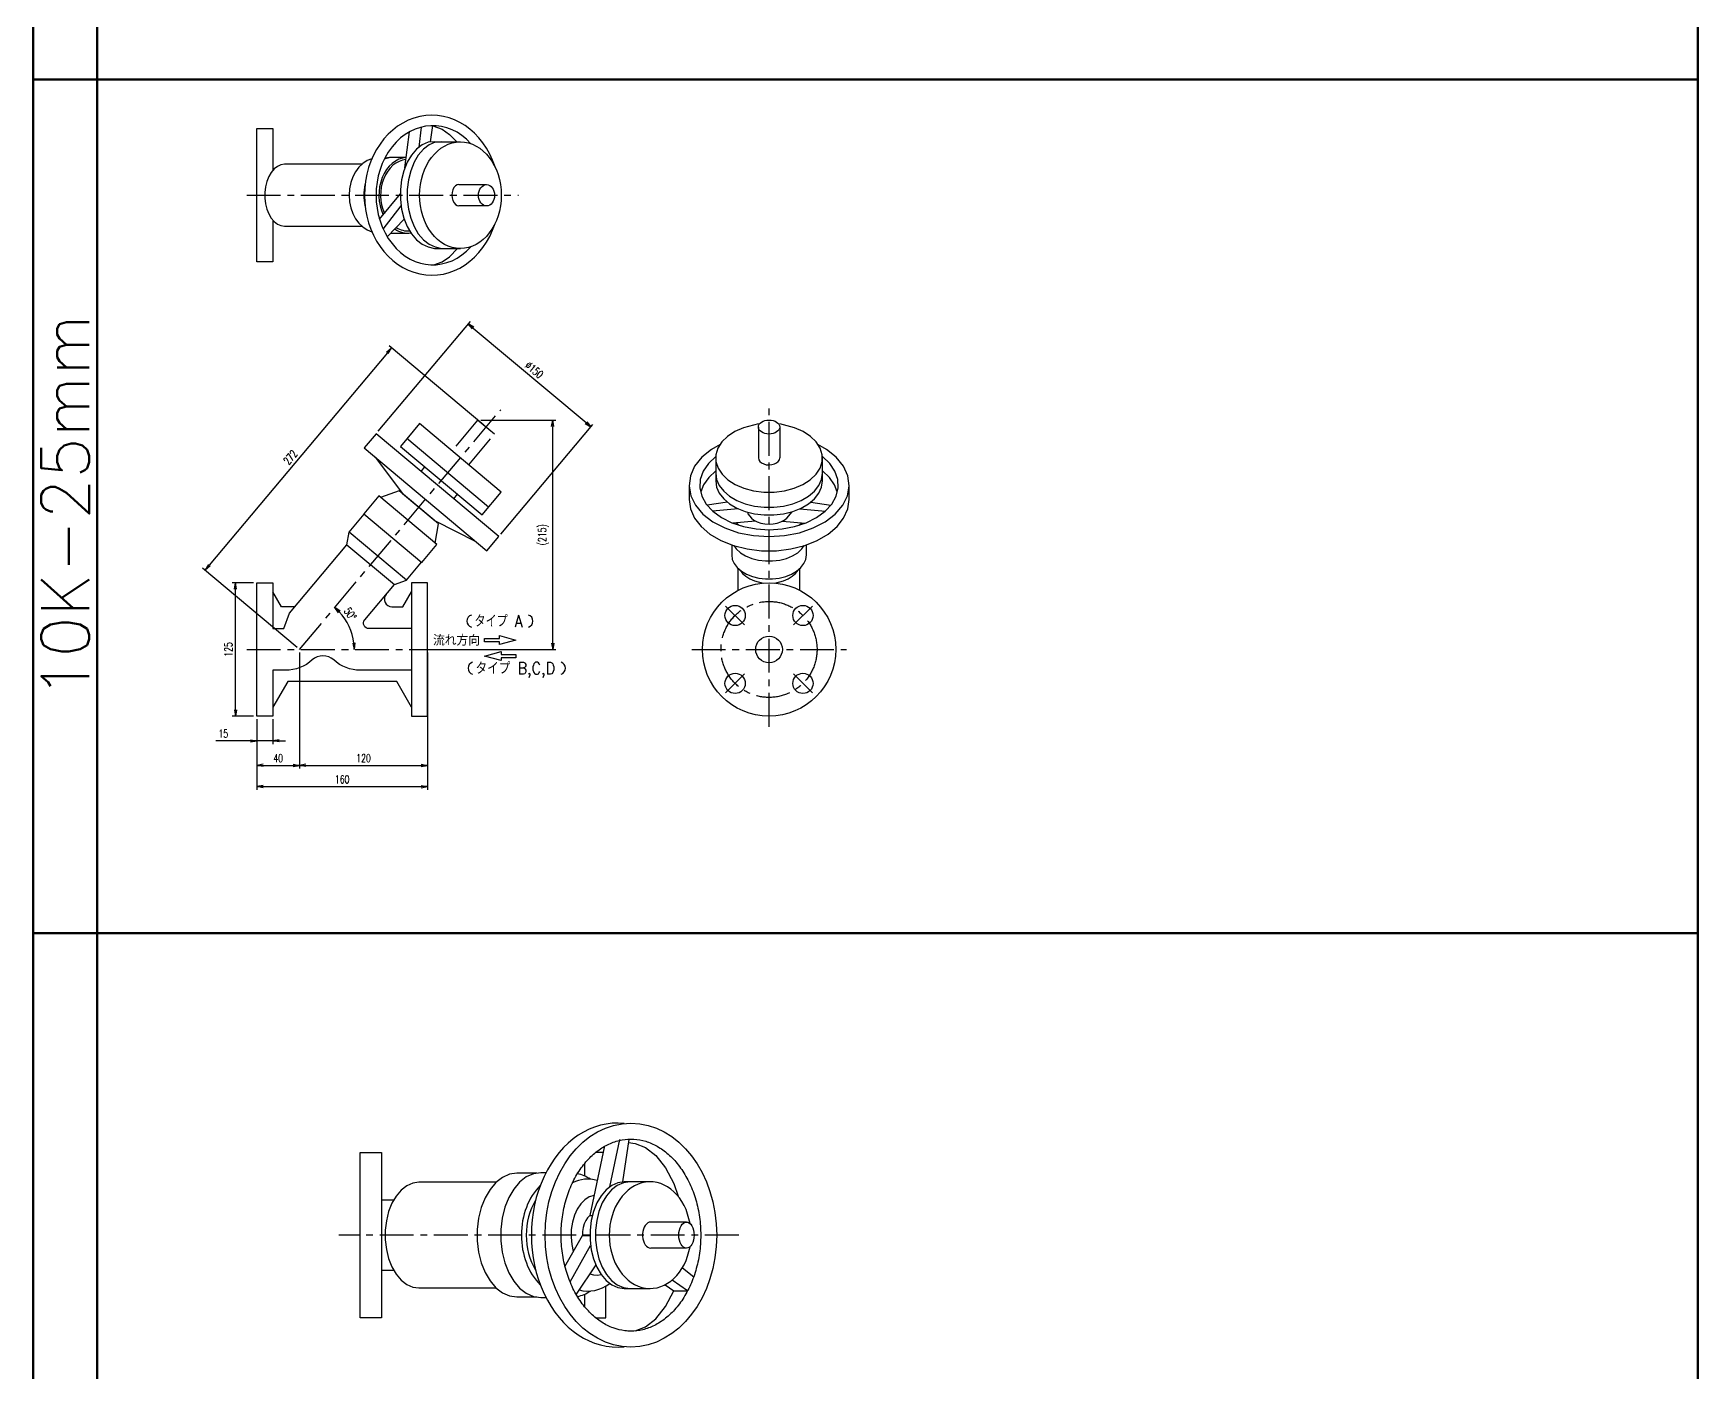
# Model space of a CAD drawing. Header units: millimetres. Extents: x 1711 to 90196, y -23291 to 8516.
# Drawn here: x 24802 to 26362, y -14106 to -12850 of the extents above; entities that cross this region are included whole.
import ezdxf
from ezdxf.enums import TextEntityAlignment as Align

# ---------------------------------------------------------------- set-up
doc = ezdxf.new("R2010")
doc.units = ezdxf.units.MM
doc.header["$PDMODE"] = 35
doc.linetypes.add('CENTER', pattern=[50.8, 31.75, -6.35, 6.35, -6.35])
for name, color, linetype in [('CEN', 2, 'CENTER'), ('寸法', 2, 'Continuous'), ('配管-CVP', 4, 'Continuous')]:
    doc.layers.add(name, color=color, linetype=linetype)
doc.layers.add('line', color=153, linetype='Continuous', lineweight=50)
doc.styles.add('4', font='simplex', dxfattribs={"height": 4, "bigfont": 'bigfont'})
doc.styles.add('kpk', font='romans.shx', dxfattribs={"width": 0.7, "bigfont": 'extfont2.shx'})
doc.styles.get("Standard").update_dxf_attribs({"font": 'romans.shx', "bigfont": 'extfont.shx'})
doc.dimstyles.new('KPK-3', dxfattribs={"dimscale": 3, "dimtxt": 2.5, "dimasz": 2, "dimexe": 1, "dimexo": 1, "dimgap": 1, "dimtad": 3, "dimdec": 1, "dimdsep": 46, "dimtxsty": 'kpk', "dimblk": 'OPEN', "dimcen": 2.5, "dimclrd": 2, "dimclre": 2, "dimclrt": 4, "dimadec": 1, "dimazin": 2, "dimtfac": 1, "dimtdec": 1, "dimtmove": 0, "dimatfit": 2, "dimldrblk": 'OPEN', "dimfxl": 0, "dimlwd": -1, "dimlwe": -1, "dimarcsym": 0})

# ---------------------------------------------------------------- blocks, each defined once
blk = doc.blocks.new('_Open')
at = {"color": 0, "linetype": 'ByBlock', "lineweight": -2}
for p, q in [((-1, 0.17), (0, 0)), ((-1, -0.17), (0, 0)), ((0, 0), (-1, 0))]:
    blk.add_line(p, q, dxfattribs=at)
blk = doc.blocks.new('*D1769')
at = {"layer": 'Defpoints', "color": 0, "transparency": 16777216}
for p in [(25011.8, -13490.3), (25171.8, -13490.3), (25171.8, -13556.4)]:
    blk.add_point(p, dxfattribs=at)
at = {"layer": '寸法', "color": 2, "transparency": 16777216}
for p, q in [((25011.8, -13493.3), (25011.8, -13559.4)), ((25171.8, -13493.3), (25171.8, -13559.4)), ((25017.8, -13556.4), (25165.8, -13556.4))]:
    blk.add_line(p, q, dxfattribs=at)
at = {"layer": '寸法', "color": 2, "transparency": 16777216, "xscale": 6, "yscale": 6, "zscale": 6, "rotation": 180}
blk.add_blockref('_Open', (25011.8, -13556.4), dxfattribs=at)
at = {"layer": '寸法', "color": 2, "transparency": 16777216, "xscale": 6, "yscale": 6, "zscale": 6}
blk.add_blockref('_Open', (25171.8, -13556.4), dxfattribs=at)
at = {"layer": '寸法', "color": 4, "transparency": 16777216, "insert": (25091.8, -13549.6), "char_height": 7.5, "attachment_point": 5, "style": 'kpk', "bg_fill": 3, "box_fill_scale": 1.1, "bg_fill_color": 256, "bg_fill_true_color": 13158600, "bg_fill_transparency": 0}
blk.add_mtext('160', dxfattribs=at)
blk = doc.blocks.new('*D1770')
at = {"layer": 'Defpoints', "color": 0, "transparency": 16777216}
for p in [(24991.8, -13365.3), (25011.8, -13365.3), (25011.8, -13490.3)]:
    blk.add_point(p, dxfattribs=at)
at = {"layer": '寸法', "color": 2, "transparency": 16777216}
for p, q in [((25008.8, -13365.3), (24988.8, -13365.3)), ((24991.8, -13484.3), (24991.8, -13371.3)), ((25008.8, -13490.3), (24988.8, -13490.3))]:
    blk.add_line(p, q, dxfattribs=at)
at = {"layer": '寸法', "color": 2, "transparency": 16777216, "xscale": 6, "yscale": 6, "zscale": 6}
for p, rotation in [((24991.8, -13365.3), 90), ((24991.8, -13490.3), 270)]:
    blk.add_blockref('_Open', p, dxfattribs=dict(at, rotation=rotation))
at = {"layer": '寸法', "color": 4, "transparency": 16777216, "insert": (24985.1, -13427.8), "char_height": 7.5, "attachment_point": 5, "rotation": 90, "style": 'kpk', "bg_fill": 3, "box_fill_scale": 1.1, "bg_fill_color": 256, "bg_fill_true_color": 13158600, "bg_fill_transparency": 0}
blk.add_mtext('125', dxfattribs=at)
blk = doc.blocks.new('*D1771')
at = {"layer": 'Defpoints', "color": 0, "transparency": 16777216}
for p in [(25051.8, -13427.8), (25011.8, -13490.3), (25051.8, -13536.5)]:
    blk.add_point(p, dxfattribs=at)
at = {"layer": '寸法', "color": 2, "transparency": 16777216}
for p, q in [((25051.8, -13430.8), (25051.8, -13539.5)), ((25011.8, -13493.3), (25011.8, -13539.5)), ((25017.8, -13536.5), (25045.8, -13536.5))]:
    blk.add_line(p, q, dxfattribs=at)
at = {"layer": '寸法', "color": 2, "transparency": 16777216, "xscale": 6, "yscale": 6, "zscale": 6, "rotation": 180}
blk.add_blockref('_Open', (25011.8, -13536.5), dxfattribs=at)
at = {"layer": '寸法', "color": 2, "transparency": 16777216, "xscale": 6, "yscale": 6, "zscale": 6}
blk.add_blockref('_Open', (25051.8, -13536.5), dxfattribs=at)
at = {"layer": '寸法', "color": 4, "transparency": 16777216, "insert": (25031.8, -13529.7), "char_height": 7.5, "attachment_point": 5, "style": 'kpk', "bg_fill": 3, "box_fill_scale": 1.1, "bg_fill_color": 256, "bg_fill_true_color": 13158600, "bg_fill_transparency": 0}
blk.add_mtext('40', dxfattribs=at)
blk = doc.blocks.new('*D1784')
at = {"layer": 'Defpoints', "color": 0, "transparency": 16777216}
for p in [(25218.8, -13212.8), (25289.1, -13212.8), (25171.8, -13427.8)]:
    blk.add_point(p, dxfattribs=at)
at = {"layer": '寸法', "color": 2, "transparency": 16777216}
for p, q in [((25221.8, -13212.8), (25292.1, -13212.8)), ((25289.1, -13421.8), (25289.1, -13218.8)), ((25174.8, -13427.8), (25292.1, -13427.8))]:
    blk.add_line(p, q, dxfattribs=at)
at = {"layer": '寸法', "color": 2, "transparency": 16777216, "xscale": 6, "yscale": 6, "zscale": 6}
for p, rotation in [((25289.1, -13212.8), 90), ((25289.1, -13427.8), 270)]:
    blk.add_blockref('_Open', p, dxfattribs=dict(at, rotation=rotation))
at = {"layer": '寸法', "color": 4, "transparency": 16777216, "insert": (25280.4, -13320.3), "char_height": 7.5, "attachment_point": 5, "rotation": 90, "style": 'kpk', "bg_fill": 3, "box_fill_scale": 1.1, "bg_fill_color": 256, "bg_fill_true_color": 13158600, "bg_fill_transparency": 0}
blk.add_mtext('(215)', dxfattribs=at)
blk = doc.blocks.new('*D1785')
at = {"layer": 'Defpoints', "color": 0, "transparency": 16777216}
for p in [(25240.4, -13203.1), (25100.9, -13413.1), (25002.3, -13427.8), (25051.8, -13427.8), (25181.4, -13427.8)]:
    blk.add_point(p, dxfattribs=at)
at = {"layer": '寸法', "color": 2, "transparency": 16777216}
blk.add_arc((25051.8, -13427.8), 51.2, 6.7134, 43.2866, dxfattribs=at)
at = {"layer": '寸法', "color": 2, "transparency": 16777216, "xscale": 6, "yscale": 6, "zscale": 6}
for p, rotation in [((25084.8, -13388.5), 136.6432856352108), ((25103.1, -13427.8), 273.356714364788)]:
    blk.add_blockref('_Open', p, dxfattribs=dict(at, rotation=rotation))
at = {"layer": '寸法', "color": 4, "transparency": 16777216, "insert": (25099.3, -13394.5), "char_height": 7.5, "attachment_point": 5, "rotation": 305.051, "style": 'kpk', "bg_fill": 3, "box_fill_scale": 1.1, "bg_fill_color": 256, "bg_fill_true_color": 13158600, "bg_fill_transparency": 0}
blk.add_mtext('50%%D', dxfattribs=at)
blk = doc.blocks.new('*D1786')
at = {"layer": 'Defpoints', "color": 0, "transparency": 16777216}
for p in [(25051.8, -13427.8), (25171.8, -13427.8), (25171.8, -13536.5)]:
    blk.add_point(p, dxfattribs=at)
at = {"layer": '寸法', "color": 2, "transparency": 16777216}
for p, q in [((25051.8, -13430.8), (25051.8, -13539.5)), ((25171.8, -13430.8), (25171.8, -13539.5)), ((25057.8, -13536.5), (25165.8, -13536.5))]:
    blk.add_line(p, q, dxfattribs=at)
at = {"layer": '寸法', "color": 2, "transparency": 16777216, "xscale": 6, "yscale": 6, "zscale": 6, "rotation": 180}
blk.add_blockref('_Open', (25051.8, -13536.5), dxfattribs=at)
at = {"layer": '寸法', "color": 2, "transparency": 16777216, "xscale": 6, "yscale": 6, "zscale": 6}
blk.add_blockref('_Open', (25171.8, -13536.5), dxfattribs=at)
at = {"layer": '寸法', "color": 4, "transparency": 16777216, "insert": (25111.8, -13529.7), "char_height": 7.5, "attachment_point": 5, "style": 'kpk', "bg_fill": 3, "box_fill_scale": 1.1, "bg_fill_color": 256, "bg_fill_true_color": 13158600, "bg_fill_transparency": 0}
blk.add_mtext('120', dxfattribs=at)
blk = doc.blocks.new('*D1787')
at = {"layer": 'Defpoints', "color": 0, "transparency": 16777216}
for p in [(25011.8, -13490.3), (25026.8, -13490.3), (25026.8, -13513.5)]:
    blk.add_point(p, dxfattribs=at)
at = {"layer": '寸法', "color": 2, "transparency": 16777216}
for p, q in [((25011.8, -13493.3), (25011.8, -13516.5)), ((25026.8, -13493.3), (25026.8, -13516.5)), ((25005.8, -13513.5), (24973.5, -13513.5)), ((25026.8, -13513.5), (25011.8, -13513.5)), ((25032.8, -13513.5), (25038.8, -13513.5))]:
    blk.add_line(p, q, dxfattribs=at)
at = {"layer": '寸法', "color": 2, "transparency": 16777216, "xscale": 6, "yscale": 6, "zscale": 6}
blk.add_blockref('_Open', (25011.8, -13513.5), dxfattribs=at)
at = {"layer": '寸法', "color": 2, "transparency": 16777216, "xscale": 6, "yscale": 6, "zscale": 6, "rotation": 180}
blk.add_blockref('_Open', (25026.8, -13513.5), dxfattribs=at)
at = {"layer": '寸法', "color": 4, "transparency": 16777216, "insert": (24980.4, -13506.7), "char_height": 7.5, "attachment_point": 5, "style": 'kpk', "bg_fill": 3, "box_fill_scale": 1.1, "bg_fill_color": 256, "bg_fill_true_color": 13158600, "bg_fill_transparency": 0}
blk.add_mtext('15', dxfattribs=at)
blk = doc.blocks.new('*D1788')
at = {"layer": 'Defpoints', "color": 0, "transparency": 16777216}
for p in [(25226.7, -13219.4), (24963.3, -13353.5), (25051.8, -13427.8)]:
    blk.add_point(p, dxfattribs=at)
at = {"layer": '寸法', "color": 2, "transparency": 16777216}
for p, q in [((25134.3, -13149.7), (24967.1, -13348.9)), ((25224.4, -13217.5), (25135.8, -13143.2)), ((25049.5, -13425.9), (24961, -13351.5))]:
    blk.add_line(p, q, dxfattribs=at)
at = {"layer": '寸法', "color": 2, "transparency": 16777216, "xscale": 6, "yscale": 6, "zscale": 6}
for p, rotation in [((25138.1, -13145.1), 49.99997088551883), ((24963.3, -13353.5), 229.9999708855188)]:
    blk.add_blockref('_Open', p, dxfattribs=dict(at, rotation=rotation))
at = {"layer": '寸法', "color": 4, "transparency": 16777216, "insert": (25043.2, -13247.7), "char_height": 7.5, "attachment_point": 5, "rotation": 50, "style": 'kpk', "bg_fill": 3, "box_fill_scale": 1.1, "bg_fill_color": 256, "bg_fill_true_color": 13158600, "bg_fill_transparency": 0}
blk.add_mtext('272', dxfattribs=at)
blk = doc.blocks.new('*D1789')
at = {"layer": 'Defpoints', "color": 0, "transparency": 16777216}
for p in [(25123.6, -13225.6), (25324.9, -13219.1), (25238.5, -13322)]:
    blk.add_point(p, dxfattribs=at)
at = {"layer": '寸法', "color": 2, "transparency": 16777216}
for p, q in [((25125.5, -13223.3), (25211.9, -13120.4)), ((25214.6, -13126.5), (25320.3, -13215.2)), ((25240.4, -13319.7), (25326.8, -13216.8))]:
    blk.add_line(p, q, dxfattribs=at)
at = {"layer": '寸法', "color": 2, "transparency": 16777216, "xscale": 6, "yscale": 6, "zscale": 6}
for p, rotation in [((25210, -13122.7), 139.9999999999985), ((25324.9, -13219.1), 319.9999999999985)]:
    blk.add_blockref('_Open', p, dxfattribs=dict(at, rotation=rotation))
at = {"layer": '寸法', "color": 4, "transparency": 16777216, "insert": (25271.8, -13165.7), "char_height": 7.5, "attachment_point": 5, "rotation": 320, "style": 'kpk', "bg_fill": 3, "box_fill_scale": 1.1, "bg_fill_color": 256, "bg_fill_true_color": 13158600, "bg_fill_transparency": 0}
blk.add_mtext('%%C150', dxfattribs=at)
blk = doc.blocks.new('A$C64145449')
at = {"layer": 'line'}
for p, q in [((60, 0), (60, -5930.5)), ((0, -1260), (1560, -1260)), ((0, -2060), (1560, -2060))]:
    blk.add_line(p, q, dxfattribs=at)
blk.add_lwpolyline([(60, -160), (0, 0), (0, -5930.5), (1560, -5930.5), (1560, 0), (0, 0)], dxfattribs=at)
at = {"layer": 'line', "insert": (30, -1660), "char_height": 45, "attachment_point": 5, "rotation": 90}
blk.add_mtext('10K-25mm', dxfattribs=at)

msp = doc.modelspace()

# ---------------------------------------------------------------- linework, layer by layer
at = {"layer": 'CEN'}
for p, q in [((25002.2971, -13002.02), (25256.8955, -13002.02)), ((25491.8459, -13500.2922), (25491.8459, -13197.4071)), ((25051.8459, -13427.7922), (25240.4054, -13203.0758)), ((25451.1873, -13387.1336), (25468.8649, -13404.8113)), ((25532.5045, -13387.1336), (25514.8269, -13404.8113)), ((25002.2971, -13427.7922), (25181.3947, -13427.7922)), ((25419.3459, -13427.7922), (25564.3459, -13427.7922)), ((25451.1873, -13468.4509), (25468.8649, -13450.7732)), ((25532.5045, -13468.4509), (25514.8269, -13450.7732)), ((25463.5229, -13976.8226), (25088.7614, -13976.8226))]:
    msp.add_line(p, q, dxfattribs=at)
msp.add_circle((25491.8459, -13427.7922), 45, dxfattribs=at)
at = {"layer": '寸法'}
for centre, start, end in [((25214.5658, -13401.1453), 106.2602047, 253.7397953), ((25264.7221, -13401.1453), 286.2602047, 73.7397953), ((25215.5955, -13445.4284), 106.2602047, 253.7397953), ((25295.283, -13445.4284), 286.2602047, 73.7397953)]:
    msp.add_arc(centre, 5.8594, start, end, dxfattribs=at)
at = {"layer": '配管-CVP', "color": 0, "linetype": 'ByBlock'}
for p, q in [((25150.6287, -12976.2158), (25154.7311, -12942.6422)), ((25163.9271, -12956.812), (25166.2145, -12938.0918)), ((25174.3996, -12952.1126), (25176.6845, -12936.8065)), ((25178.2816, -12952.02), (25202.5796, -12952.02)), ((25131.846, -12967.02), (25134.7169, -12967.02)), ((25201.1905, -12992.0054), (25227.0749, -12992.0054)), ((25126.7849, -13024.4595), (25146.2794, -13000.8269)), ((25130.2826, -13033.8061), (25147.0001, -13011.9213)), ((25134.0715, -13040.9797), (25149.849, -13024.4441)), ((25227.0749, -13012.0053), (25201.2198, -13012.0053)), ((25178.2816, -13052.02), (25202.5796, -13052.02)), ((25481.846, -13219.2857), (25481.846, -13248.3304)), ((25501.8459, -13219.3149), (25501.8459, -13248.3012)), ((25228.9903, -13294.466), (25152.3858, -13230.1872)), ((25165.649, -13260.8975), (25169.1844, -13256.6843)), ((25196.2907, -13286.609), (25199.8261, -13282.3957)), ((25452.7795, -13289.5922), (25433.9386, -13292.5205)), ((25530.9123, -13289.5922), (25549.7532, -13292.5205)), ((25462.9778, -13295.8918), (25438.9982, -13298.0351)), ((25511.8459, -13300.646), (25511.8459, -13299.0806)), ((25520.714, -13295.8918), (25544.6936, -13298.0351)), ((25096.2284, -13329.7833), (25098.3121, -13317.9656)), ((25479.1681, -13307.4675), (25458.0236, -13309.3574)), ((25461.2261, -13309.0711), (25463.5066, -13311.1556)), ((25504.5237, -13307.4675), (25525.6683, -13309.3574)), ((25520.1852, -13311.1556), (25522.4657, -13309.0711)), ((25526.8459, -13339.2551), (25526.8459, -13329.7653)), ((25462.8459, -13372.4275), (25462.8459, -13351.8512)), ((25520.8459, -13372.4275), (25520.8459, -13351.8512)), ((25336.197, -13899.3226), (25329.3368, -13899.3226)), ((25351.5813, -13887.1798), (25342.3238, -13931.6361)), ((25360.5861, -13887.1798), (25354.5189, -13926.8818)), ((25318.7614, -13909.9885), (25318.7614, -13921.35)), ((25128.7614, -13943.8226), (25140.0456, -13943.8226)), ((25414.4485, -13964.5726), (25381.0876, -13964.5726)), ((25305.3188, -14020.6143), (25324.5512, -13986.5004)), ((25414.4485, -13989.0726), (25381.0876, -13989.0726)), ((25395.2114, -13989.0726), (25395.2114, -13989.0719)), ((25329.4504, -14004.8107), (25310.9919, -14032.2636)), ((25410.6719, -14007.4234), (25421.2523, -14015.8788)), ((25128.7614, -14009.8226), (25140.0456, -14009.8226)), ((25318.7614, -14032.2952), (25318.7614, -14043.6568))]:
    msp.add_line(p, q, dxfattribs=at)
for points in [[(25026.8459, -13025.282), (25026.8459, -13064.52), (25011.8459, -13064.52), (25011.8459, -12939.52), (25026.8459, -12939.52), (25026.8459, -12978.7581)], [(25337.5143, -13892.9966), (25323.8954, -13958.397), (25326.2053, -13958.397)], [(25300.5831, -14006.2112), (25316.8764, -13977.3105), (25323.9449, -13977.3105)], [(25394.4799, -14023.3119), (25402.6833, -14029.0382), (25415.539, -14029.0382), (25401.0456, -14018.9212)], [(25329.3369, -14054.3226), (25338.7614, -14054.3226), (25338.7614, -14024.6441)]]:
    msp.add_lwpolyline(points, dxfattribs=at)
at = {"layer": '配管-CVP', "color": 0, "linetype": 'ByBlock', "flags": 128}
for points in [[(25176.6497, -12937.0396), (25185.3527, -12940.1358), (25192.514, -12945.0066), (25199.1108, -12952.02)], [(25178.2816, -12952.02), (25172.376, -12952.1609), (25166.6716, -12954.6859), (25161.3624, -12958.7987), (25156.6295, -12964.3591), (25152.6339, -12971.1778), (25149.5116, -12979.0226), (25147.3692, -12987.6264), (25146.2794, -12996.6961), (25146.2794, -13005.923), (25147.3692, -13014.9927), (25149.5116, -13023.5965), (25152.6339, -13031.4413), (25156.6295, -13038.26), (25161.3624, -13043.8204), (25166.6716, -13047.9331), (25172.376, -13050.4582), (25178.2816, -13052.02)], [(25184.789, -12952.02), (25178.8834, -12952.1609), (25173.1789, -12954.6859), (25167.8698, -12958.7987), (25163.1369, -12964.3591), (25159.1412, -12971.1778), (25156.019, -12979.0226), (25153.8765, -12987.6264), (25152.7867, -12996.6961), (25152.7867, -13005.923), (25153.8765, -13014.9927), (25156.019, -13023.5965), (25159.1412, -13031.4413), (25163.1369, -13038.26), (25167.8698, -13043.8204), (25173.1789, -13047.9331), (25178.8834, -13050.4582), (25184.789, -13052.02)], [(25110.1124, -12973.02), (25037.8459, -12973.02), (25034.4207, -12973.5138), (25031.1121, -12974.9783), (25028.0328, -12977.3637), (25025.2876, -12980.5888), (25022.9702, -12984.5436), (25021.1593, -12989.0936), (25019.9167, -12994.0838), (25019.2846, -12999.3443), (25019.2846, -13004.6958), (25019.9167, -13009.9563), (25021.1593, -13014.9464), (25022.9702, -13019.4964), (25025.2876, -13023.4513), (25028.0328, -13026.6763), (25031.1121, -13029.0617), (25034.4207, -13030.5263), (25037.8459, -13031.02), (25110.1124, -13031.02)], [(25177.6782, -13067.2231), (25185.3527, -13064.4928), (25192.514, -13059.622), (25199.7892, -13051.8873)], [(25481.846, -13216.2811), (25467.9567, -13220.0582), (25459.8673, -13223.5854), (25453, -13228.0568), (25447.6175, -13233.3017), (25443.9254, -13239.1195), (25442.0648, -13245.2878), (25442.1068, -13251.571), (25444.0499, -13257.7288), (25447.8197, -13263.526), (25453.2722, -13268.7409), (25460.199, -13273.1743), (25468.3353, -13276.6566), (25477.3702, -13279.0549), (25486.9584, -13280.2773), (25496.7334, -13280.2773), (25506.3215, -13279.0549), (25515.3564, -13276.6566), (25523.4928, -13273.1743), (25530.4196, -13268.7409), (25535.8721, -13263.526), (25539.6419, -13257.7289), (25541.585, -13251.571), (25541.627, -13245.2879), (25539.7664, -13239.1195), (25536.0743, -13233.3017), (25530.6918, -13228.0569), (25523.8246, -13223.5854), (25515.7352, -13220.0582), (25501.8459, -13216.2812)], [(25446.0245, -13235.8119), (25437.8503, -13240.2944), (25428.7948, -13247.6466), (25422.1249, -13255.9865), (25418.0929, -13264.9986), (25416.8515, -13274.342), (25418.4476, -13283.6631), (25422.8207, -13292.6092), (25429.8056, -13300.8419), (25439.1377, -13308.0497), (25450.4642, -13313.9598), (25463.3563, -13318.3487), (25477.3264, -13321.0503), (25491.8459, -13321.9623), (25506.3654, -13321.0503), (25520.3355, -13318.3487), (25533.2276, -13313.9598), (25544.5541, -13308.0497), (25553.8863, -13300.8419), (25560.8711, -13292.6092), (25565.2442, -13283.6631), (25566.8403, -13274.342), (25565.5989, -13264.9986), (25561.5669, -13255.9865), (25554.897, -13247.6466), (25545.8415, -13240.2944), (25537.6673, -13235.8119)], [(25441.8729, -13247.0354), (25434.9624, -13253.5358), (25430.0719, -13260.7541), (25427.3748, -13268.434), (25426.967, -13276.3028), (25428.863, -13284.081), (25432.9954, -13291.4925), (25439.2175, -13298.2741), (25447.3084, -13304.185), (25456.9807, -13309.0153), (25467.891, -13312.5936), (25479.652, -13314.7926), (25491.8459, -13315.5344), (25504.0398, -13314.7926), (25515.8008, -13312.5936), (25526.7111, -13309.0153), (25536.3834, -13304.185), (25544.4743, -13298.2741), (25550.6964, -13291.4925), (25554.8288, -13284.081), (25556.7248, -13276.3028), (25556.317, -13268.434), (25553.6199, -13260.7541), (25548.7294, -13253.5358), (25541.8189, -13247.0354)], [(25441.8459, -13248.2919), (25441.8459, -13269.7411), (25442.6972, -13275.6467), (25445.2223, -13281.3512), (25449.335, -13286.6603), (25454.8955, -13291.3933), (25461.7142, -13295.3889), (25469.559, -13298.5111), (25478.1628, -13300.6536), (25487.2325, -13301.7434), (25496.4593, -13301.7434), (25505.5291, -13300.6536), (25514.1328, -13298.5111), (25521.9776, -13295.3889), (25528.7963, -13291.3933), (25534.3568, -13286.6603), (25538.4695, -13281.3512), (25540.9946, -13275.6467), (25541.8459, -13269.7411), (25541.8459, -13248.2919)], [(25416.8459, -13274.2123), (25416.8459, -13287.2351), (25418.1229, -13296.0935), (25421.9105, -13304.6502), (25428.0796, -13312.6139), (25436.4202, -13319.7133), (25446.6483, -13325.7067), (25458.4155, -13330.3901), (25471.3212, -13333.6038), (25484.9258, -13335.2385), (25498.766, -13335.2385), (25512.3706, -13333.6038), (25525.2763, -13330.3901), (25537.0435, -13325.7067), (25547.2716, -13319.7133), (25555.6122, -13312.6139), (25561.7813, -13304.6502), (25565.5689, -13296.0935), (25566.8459, -13287.2351), (25566.8459, -13274.2123)], [(25441.8729, -13260.5172), (25435.2673, -13266.6673), (25430.4719, -13273.4754), (25427.8892, -13280.086)], [(25441.8459, -13262.4637), (25442.6972, -13268.3693), (25445.2223, -13274.0738), (25449.335, -13279.3829), (25454.8955, -13284.1159), (25461.7142, -13288.1115), (25469.559, -13291.2337), (25478.1628, -13293.3762), (25487.2325, -13294.466), (25496.4593, -13294.466), (25505.5291, -13293.3762), (25514.1328, -13291.2337), (25521.9776, -13288.1115), (25528.7963, -13284.1159), (25534.3568, -13279.3829), (25538.4695, -13274.0738), (25540.9946, -13268.3693), (25541.8459, -13262.4637)], [(25555.8026, -13280.086), (25553.2199, -13273.4754), (25548.4245, -13266.6673), (25541.8189, -13260.5172)], [(25471.8459, -13299.0806), (25471.8459, -13300.646), (25475.2616, -13304.71), (25477.7496, -13306.6443), (25480.7749, -13308.231), (25484.2222, -13309.4097), (25487.96, -13310.1353), (25491.8459, -13310.3803), (25495.7318, -13310.1353), (25499.4696, -13309.4097), (25502.9169, -13308.231), (25505.9422, -13306.6443), (25508.4302, -13304.71), (25513.5099, -13298.6662)], [(25456.8459, -13329.7653), (25456.8459, -13339.2551), (25457.4418, -13343.3891), (25459.2094, -13347.3822), (25462.0883, -13351.0986), (25465.9806, -13354.4117), (25470.7537, -13357.2086), (25476.2451, -13359.3941), (25482.2677, -13360.8939), (25488.6165, -13361.6567), (25495.0753, -13361.6567), (25501.4241, -13360.8939), (25507.4467, -13359.3941), (25512.9381, -13357.2086), (25517.7112, -13354.4117), (25521.6035, -13351.0986), (25524.4824, -13347.3822), (25526.25, -13343.3891), (25526.8459, -13339.2551)], [(25458.827, -13330.4925), (25461.0954, -13333.6437), (25465.0098, -13337.1298), (25469.8947, -13340.0832), (25475.5736, -13342.3971), (25481.841, -13343.9878), (25488.4702, -13344.7978), (25495.2216, -13344.7978), (25501.8508, -13343.9878), (25508.1182, -13342.3971), (25513.7971, -13340.0832), (25518.682, -13337.1298), (25522.5964, -13333.6437), (25524.8648, -13330.4925)], [(25464.6869, -13353.4459), (25466.9567, -13356.4927), (25470.0466, -13359.2243), (25473.8549, -13361.5508), (25478.2562, -13363.3958), (25486.2508, -13365.5432)], [(25497.3859, -13365.5383), (25505.3893, -13363.386), (25509.7991, -13361.5396), (25513.62, -13359.2127), (25516.7265, -13356.4818), (25519.0166, -13353.4367)], [(25360.1614, -13889.959), (25366.4954, -13890.9269), (25376.0941, -13894.7738), (25385.7909, -13902.3138), (25394.9146, -13913.6608), (25402.6833, -13928.4396), (25406.5617, -13940.3267)], [(25236.0584, -13927.3226), (25163.7614, -13927.3226), (25157.9148, -13928.1654), (25152.2674, -13930.6652), (25147.0114, -13934.7368), (25142.3257, -13940.2417), (25138.3701, -13946.9922), (25135.2791, -13954.7585), (25133.158, -13963.2763), (25132.0791, -13972.2553), (25132.0791, -13981.3899), (25133.158, -13990.3689), (25135.2791, -13998.8866), (25138.3701, -14006.653), (25142.3257, -14013.4035), (25147.0114, -14018.9083), (25152.2674, -14022.98), (25157.9148, -14025.4798), (25163.7614, -14026.3226), (25236.0584, -14026.3226)], [(25274.32, -13918.8226), (25255.4427, -13918.8226), (25248.5922, -13919.8102), (25241.975, -13922.7392), (25235.8164, -13927.51), (25230.3262, -13933.9601), (25225.6913, -13941.8698), (25222.0695, -13950.9698), (25219.5842, -13960.9501), (25218.3201, -13971.471), (25218.3201, -13982.1742), (25219.5842, -13992.695), (25222.0695, -14002.6754), (25225.6913, -14011.7754), (25230.3262, -14019.6851), (25235.8164, -14026.1352), (25241.975, -14030.906), (25248.5922, -14033.835), (25255.4427, -14034.8226), (25274.32, -14034.8226)], [(25282.7327, -13918.3226), (25277.8683, -13918.3226), (25270.9587, -13919.3187), (25264.2845, -13922.273), (25258.0728, -13927.0849), (25252.5353, -13933.5906), (25247.8604, -13941.5685), (25244.2074, -13950.7469), (25241.7007, -13960.8133), (25240.4256, -13971.4249), (25240.4256, -13982.2203), (25241.7007, -13992.8319), (25244.2074, -14002.8983), (25247.8604, -14012.0767), (25252.5353, -14020.0546), (25258.0728, -14026.5603), (25264.2845, -14031.3722), (25270.9587, -14034.3265), (25277.8683, -14035.3226), (25282.7327, -14035.3226)], [(25380.3808, -13926.8226), (25356.0828, -13926.8226), (25350.1772, -13927.6739), (25344.4727, -13930.199), (25339.1636, -13934.3117), (25334.4306, -13939.8721), (25330.435, -13946.6909), (25327.3128, -13954.5357), (25325.1703, -13963.1394), (25324.0805, -13972.2092), (25324.0805, -13981.436), (25325.1703, -13990.5057), (25327.3128, -13999.1095), (25330.435, -14006.9543), (25334.4306, -14013.773), (25339.1636, -14019.3335), (25344.4727, -14023.4462), (25350.1772, -14025.9712), (25356.0828, -14026.8226), (25380.3808, -14026.8226)], [(25361.2251, -13926.8226), (25355.3195, -13927.6739), (25349.615, -13930.199), (25344.3059, -13934.3117), (25339.5729, -13939.8721), (25335.5773, -13946.6909), (25332.4551, -13954.5357), (25330.3126, -13963.1394), (25329.2228, -13972.2092), (25329.2228, -13981.436), (25330.3126, -13990.5057), (25332.4551, -13999.1095), (25335.5773, -14006.9543), (25339.5729, -14013.773), (25344.3059, -14019.3335), (25349.615, -14023.4462), (25355.3195, -14025.9712), (25361.2251, -14026.8226)], [(25327.8237, -13939.5326), (25323.3641, -13940.942), (25319.1543, -13943.6303), (25315.3442, -13947.5016), (25312.0698, -13952.4179), (25309.4476, -13958.204), (25307.5712, -13964.6538), (25306.5074, -13971.5372), (25306.2941, -13978.6091), (25306.939, -13985.6172), (25308.4191, -13992.3119)], [(25323.8954, -13958.397), (25321.8558, -13960.5285), (25320.0983, -13963.1999), (25318.6812, -13966.3226), (25317.6514, -13969.7932), (25317.0431, -13973.4968), (25316.8764, -13977.3105)], [(25381.0876, -13964.5726), (25379.6407, -13964.7812), (25378.2431, -13965.3998), (25376.9424, -13966.4074), (25375.7828, -13967.7697), (25374.8039, -13969.4403), (25374.0389, -13971.3623), (25373.514, -13973.4702), (25373.247, -13975.6923), (25373.247, -13977.9529), (25373.514, -13980.175), (25374.0389, -13982.2829), (25374.8039, -13984.2049), (25375.7828, -13985.8755), (25376.9424, -13987.2378), (25378.2431, -13988.2454), (25379.6407, -13988.864), (25381.0876, -13989.0726)], [(25323.9624, -14012.9728), (25327.4166, -14014.0398), (25330.9337, -14014.3124), (25334.4389, -14013.7848)], [(25366.4954, -14066.5509), (25376.0941, -14062.7039), (25385.7909, -14055.164), (25394.9146, -14043.817), (25402.6833, -14029.0382)]]:
    msp.add_lwpolyline(points, dxfattribs=at)
at = {"layer": '配管-CVP', "color": 0, "linetype": 'ByBlock'}
for points in [[(25128.7614, -14054.3226), (25108.7614, -14054.3226), (25108.7614, -13899.3226), (25128.7614, -13899.3226)], [(25395.2114, -13964.5733), (25395.2113, -13964.5726)]]:
    msp.add_lwpolyline(points, close=True, dxfattribs=at)
for centre, radius in [((25491.8459, -13427.7922), 62.5), ((25460.0261, -13395.9724), 9.5), ((25523.6657, -13395.9724), 9.5), ((25491.8459, -13427.7922), 12.5), ((25460.0261, -13459.612), 9.5), ((25523.6657, -13459.612), 9.5)]:
    msp.add_circle(centre, radius, dxfattribs=at)
for centre, major_axis, ratio, start_param, end_param in [((25175.8698, -13002.02), (0, -75), 0.843634315, 1.932985744, 7.491792217), ((25176.7218, -13002.02), (0, -65.2136), 0.815543374, 2.405171657, 7.019606304), ((25125.1237, -13002.02), (0, -35), 0.766044443, 3.349975058, 6.074802903), ((25153.4064, -13002.02), (0, -35.5), 0.766044443, 3.200477477, 5.256427465), ((25153.4064, -13002.02), (0, -33.5), 0.766044443, 3.213663178, 5.244036399), ((25139.265, -13002.02), (0, -35.5), 0.766044443, 4.429360172, 4.995417789), ((25201.1905, -13002.0054), (0, 10), 0.654038502, 0, 3.146059295), ((25153.4064, -13002.02), (0, -35.5), 0.766044443, 5.812051996, 6.382178425), ((25153.4064, -13002.02), (0, -33.5), 0.766044443, 5.839109609, 6.344804936), ((25491.846, -13248.272), (-10, 0), 0.654038502, 0, 3.146059295), ((25349.527, -13976.8226), (0, -105), 0.766044443, 3.061593098, 6.363184862), ((25304.5276, -13976.8226), (0, -58.5), 0.765971683, 3.79037336, 5.634404601), ((25322.1654, -13976.8226), (0, -52.5), 0.766044443, 2.926745033, 3.512505625), ((25304.5319, -13976.8226), (0, -58.5), 0.766044443, 2.681500119, 2.967820867), ((25380.3808, -13976.8226), (0, -50), 0.766044443, 1.789316511, 7.63546145), ((25304.5319, -13976.8226), (0, 52.5), 0.766044443, 7.179968142, 8.527995126), ((25322.1654, -13976.8226), (0, -52.5), 0.766044443, 6.072396443, 6.817010582), ((25304.5319, -13976.8226), (0, -58.5), 0.766044443, 0.17377649, 0.460092534)]:
    msp.add_ellipse(centre, major_axis=major_axis, ratio=ratio, start_param=start_param, end_param=end_param, dxfattribs=at)
for centre, major_axis, ratio in [((25202.5796, -13002.02), (0, 50), 0.766355871), ((25227.0749, -13002.0054), (0, 10), 0.754350946), ((25491.8459, -13219.3149), (-10, 0), 0.654038502), ((25362.3827, -13976.8226), (0, -105), 0.766044443), ((25414.4485, -13976.8226), (0, -12.25), 0.58234977)]:
    msp.add_ellipse(centre, major_axis=major_axis, ratio=ratio, dxfattribs=at)
for points, weights, knots in [([(25151.8135, -12966.52), (25145.5392, -12966.52), (25139.265, -12966.52), (25135.1994, -12966.52), (25131.3116, -12968.0722)], [1, 1, 1, 0.989008808645, 1], [0, 0, 0, 1, 1, 1.296801415, 1.296801415, 1.296801415]), ([(25137.4483, -13037.4407), (25138.3556, -13037.52), (25139.265, -13037.52), (25146.3357, -13037.52), (25153.4064, -13037.52)], [1, 0.999441332521, 1, 1, 1], [0, 0, 0, 0.066856234, 0.066856234, 1.066856234, 1.066856234, 1.066856234])]:
    msp.add_rational_spline(points, weights, degree=2, knots=knots, dxfattribs=at)
msp.add_open_spline([(25362.3827, -14066.8226), (25366.0762, -14066.8226), (25369.7705, -14066.3847), (25377.1141, -14064.6196), (25380.7641, -14063.2912), (25387.9342, -14059.7235), (25391.4536, -14057.4831), (25398.2321, -14052.1035), (25401.4901, -14048.9639), (25407.5964, -14041.8543), (25410.4438, -14037.8845), (25415.5886, -14029.2377), (25417.8856, -14024.561), (25421.8153, -14014.6662), (25423.4479, -14009.4483), (25425.9688, -13998.6653), (25426.8571, -13993.1005), (25427.8463, -13981.8345), (25427.9472, -13976.1336), (25427.3569, -13964.8128), (25426.6657, -13959.1931), (25424.5244, -13948.248), (25423.0744, -13942.923), (25419.4861, -13932.7667), (25417.3481, -13927.9358), (25412.4894, -13918.9419), (25409.7691, -13914.7794), (25403.8801, -13907.2576), (25400.712, -13903.8987), (25394.0761, -13898.0683), (25390.6092, -13895.5967), (25383.5145, -13891.5677), (25379.8874, -13890.0094), (25372.5722, -13887.7912), (25368.8837, -13887.1299), (25361.4993, -13886.6846), (25357.8017, -13886.9002), (25350.4379, -13888.2149), (25346.7705, -13889.3151), (25339.5394, -13892.4224), (25335.9758, -13894.4308), (25329.0731, -13899.3546), (25325.7349, -13902.2704), (25319.4303, -13908.9553), (25316.4648, -13912.7244), (25311.0503, -13921.0055), (25308.6018, -13925.5171), (25304.343, -13935.1273), (25302.533, -13940.2254), (25299.6404, -13950.8203), (25298.5579, -13956.3166), (25297.1728, -13967.5001), (25296.8703, -13973.187), (25297.0599, -13984.5349), (25297.5519, -13990.1957), (25299.3069, -14001.2762), (25300.5698, -14006.6955), (25303.8051, -14017.0891), (25305.7775, -14022.0629), (25310.3345, -14031.3838), (25312.919, -14035.7303), (25318.5724, -14043.6501), (25321.6408, -14047.2229), (25328.1153, -14053.4969), (25331.5205, -14056.1982), (25338.5244, -14060.6881), (25342.1222, -14062.4776), (25349.3994, -14065.1518), (25353.0789, -14066.038), (25358.6373, -14066.7098), (25360.51, -14066.8226), (25362.3827, -14066.8226)], degree=3, knots=[0, 0, 0, 0, 0.182084198, 0.182084198, 0.364168395, 0.364168395, 0.546252593, 0.546252593, 0.72833679, 0.72833679, 0.910420988, 0.910420988, 1.092505185, 1.092505185, 1.274589383, 1.274589383, 1.45667358, 1.45667358, 1.638757778, 1.638757778, 1.820841975, 1.820841975, 2.002926173, 2.002926173, 2.18501037, 2.18501037, 2.367094568, 2.367094568, 2.549178765, 2.549178765, 2.731262963, 2.731262963, 2.91334716, 2.91334716, 3.095431358, 3.095431358, 3.277515555, 3.277515555, 3.459599753, 3.459599753, 3.64168395, 3.64168395, 3.823768148, 3.823768148, 4.005852345, 4.005852345, 4.187936543, 4.187936543, 4.37002074, 4.37002074, 4.552104938, 4.552104938, 4.734189135, 4.734189135, 4.916273333, 4.916273333, 5.09835753, 5.09835753, 5.280441728, 5.280441728, 5.462525925, 5.462525925, 5.644610123, 5.644610123, 5.82669432, 5.82669432, 6.008778518, 6.008778518, 6.190862715, 6.190862715, 6.283185307, 6.283185307, 6.283185307, 6.283185307], dxfattribs=at)

# ---------------------------------------------------------------- texts
at = {"color": 7, "linetype": 'Continuous', "style": '4'}
for s, width, p, p2 in [('タイプ A', 0.806142, (25215.7377, -13406.7703), (25260.7377, -13406.7703)), ('タイプ B,C,D', 0.84729, (25216.7673, -13451.0534), (25291.2986, -13451.0534))]:
    msp.add_text(s, height=11.25, dxfattribs=dict(at, width=width)).set_placement(p, p2, align=Align.FIT)
msp.add_text('流れ方向', height=10, dxfattribs=at).set_placement((25176.9108, -13424.2318))

# ---------------------------------------------------------------- dimensions: what is measured, and where the dimension line sits
at = {"layer": '寸法'}
dim = msp.add_linear_dim(base=(25171.8459, -13556.3945), p1=(25011.8459, -13490.2922), p2=(25171.8459, -13490.2922), dimstyle='KPK-3', dxfattribs=at)
dim.commit()
dim.dimension.update_dxf_attribs({"geometry": '*D1769', "text_midpoint": (25091.8459, -13549.6445)})

# ---------------------------------------------------------------- next in the draw order: dimensions: what is measured, and where the dimension line sits
dim = msp.add_linear_dim(base=(25289.0808, -13212.7745), p1=(25171.8459, -13427.7922), p2=(25218.7547, -13212.7745), angle=90, text='(<>)', dimstyle='KPK-3', dxfattribs=at)
dim.commit()
dim.dimension.update_dxf_attribs({"geometry": '*D1784', "text_midpoint": (25280.3666, -13320.2834)})
dim = msp.add_linear_dim(base=(24991.8459, -13365.2922), p1=(25011.8459, -13490.2922), p2=(25011.8459, -13365.2922), angle=90, dimstyle='KPK-3', dxfattribs=at)
dim.commit()
dim.dimension.update_dxf_attribs({"geometry": '*D1770', "text_midpoint": (24985.0959, -13427.7922)})

# ---------------------------------------------------------------- next in the draw order: dimensions: what is measured, and where the dimension line sits
dim = msp.add_linear_dim(base=(25051.8459, -13536.4508), p1=(25011.8459, -13490.2922), p2=(25051.8459, -13427.7922), dimstyle='KPK-3', dxfattribs=at)
dim.commit()
dim.dimension.update_dxf_attribs({"geometry": '*D1771', "text_midpoint": (25031.8459, -13529.7008)})

# ---------------------------------------------------------------- next in the draw order: dimensions: what is measured, and where the dimension line sits
dim = msp.add_angular_dim_2l(base=(25100.9298, -13413.0975), line1=((25051.8459, -13427.7922), (25240.4054, -13203.0758)), line2=((25002.2971, -13427.7922), (25181.3947, -13427.7922)), text='50%%D', dimstyle='KPK-3', dxfattribs=at)
dim.commit()
dim.dimension.update_dxf_attribs({"geometry": '*D1785', "text_midpoint": (25093.79, -13398.3669), "dimtype": 162})
dim = msp.add_linear_dim(base=(25026.8459, -13513.4615), p1=(25011.8459, -13490.2922), p2=(25026.8459, -13490.2922), dimstyle='KPK-3', dxfattribs=at)
dim.commit()
dim.dimension.update_dxf_attribs({"geometry": '*D1787', "text_midpoint": (24980.3876, -13513.4615), "dimtype": 160})

# ---------------------------------------------------------------- next in the draw order: dimensions: what is measured, and where the dimension line sits
dim = msp.add_linear_dim(base=(25171.8459, -13536.4508), p1=(25051.8459, -13427.7922), p2=(25171.8459, -13427.7922), dimstyle='KPK-3', dxfattribs=at)
dim.commit()
dim.dimension.update_dxf_attribs({"geometry": '*D1786', "text_midpoint": (25111.8459, -13529.7008)})

# ---------------------------------------------------------------- next in the draw order: linework, layer by layer
at = {"layer": '配管-CVP', "color": 0, "linetype": 'ByBlock'}
msp.add_lwpolyline([(25156.8459, -13481.7922), (25142.9895, -13457.7922), (25040.7023, -13457.7922), (25026.8459, -13481.7922)], dxfattribs=at)

# ---------------------------------------------------------------- next in the draw order: dimensions: what is measured, and where the dimension line sits
at = {"layer": '寸法'}
dim = msp.add_linear_dim(base=(24963.2798, -13353.4766), p1=(25226.6842, -13219.4281), p2=(25051.8457, -13427.7922), angle=229.9999709, dimstyle='KPK-3', dxfattribs=at)
dim.commit()
dim.dimension.update_dxf_attribs({"geometry": '*D1788', "text_midpoint": (25048.3967, -13252.0383), "dimtype": 161})

# ---------------------------------------------------------------- next in the draw order: linework, layer by layer
for points in [[(25239.1838, -13417.5227), (25239.1838, -13414.7978), (25254.6371, -13419.0227), (25239.1838, -13423.2475), (25239.1838, -13420.5227), (25225.2621, -13420.5227), (25225.2621, -13417.5227)], [(25240.6777, -13429.7978), (25240.6777, -13432.5227), (25254.5994, -13432.5227), (25254.5994, -13435.5227), (25240.6777, -13435.5227), (25240.6777, -13438.2475), (25225.2244, -13434.0227)]]:
    msp.add_lwpolyline(points, close=True, dxfattribs=at)
at = {"layer": '配管-CVP', "color": 0, "linetype": 'ByBlock'}
for points in [[(25156.8459, -13408.2922), (25116.7877, -13408.2922, -0.637070261), (25112.9575, -13400.0783), (25140.6589, -13367.065)], [(25132.9159, -13376.2927, 0.637070261), (25138.2782, -13387.7922), (25148.763, -13387.7922), (25156.8459, -13373.7922)]]:
    msp.add_lwpolyline(points, format="xyb", dxfattribs=at)
msp.add_lwpolyline([(25171.8459, -13365.2922), (25156.8459, -13365.2922), (25156.8459, -13490.2922), (25171.8459, -13490.2922)], close=True, dxfattribs=at)
msp.add_lwpolyline([(25047.5531, -13387.7922), (25034.9288, -13387.7922), (25026.8459, -13373.7922)], dxfattribs=at)

# ---------------------------------------------------------------- next in the draw order: dimensions: what is measured, and where the dimension line sits
at = {"layer": '寸法'}
dim = msp.add_aligned_dim(p1=(25123.5929, -13225.6082), p2=(25238.4996, -13322.0264), distance=134.377, text='%%C150', dimstyle='KPK-3', dxfattribs=at)
dim.commit()
dim.dimension.update_dxf_attribs({"geometry": '*D1789', "text_midpoint": (25271.7609, -13165.7078)})

# ---------------------------------------------------------------- next in the draw order: linework, layer by layer
at = {"layer": 'CEN'}
msp.add_lwpolyline([(25210.5138, -13254.8123), (25234.6184, -13226.0857), (25218.7547, -13212.7745), (25194.6502, -13241.5012)], dxfattribs=at)
at = {"layer": '配管-CVP', "color": 0, "linetype": 'ByBlock'}
for points in [[(25112.4528, -13238.8844), (25227.3595, -13335.3026), (25238.4996, -13322.0264), (25123.5929, -13225.6082)], [(25146.2794, -13237.4646), (25222.8838, -13301.7434), (25240.8819, -13280.2942), (25164.2774, -13216.0154)], [(25180.6009, -13329.5762), (25126.2118, -13283.9382), (25112.0705, -13300.7912), (25166.4596, -13346.4291)]]:
    msp.add_lwpolyline(points, close=True, dxfattribs=at)
for points in [[(25122.6824, -13247.4681), (25148.2937, -13281.5807), (25178.9355, -13307.2922), (25216.9771, -13326.5907)], [(25179.0688, -13328.2906), (25182.076, -13309.9274), (25145.3059, -13279.0736), (25127.7439, -13285.2238)], [(25151.9353, -13362.9607), (25098.3121, -13317.9656), (25112.4535, -13301.1126)]]:
    msp.add_lwpolyline(points, dxfattribs=at)
msp.add_lwpolyline([(25156.8459, -13447.2922), (25108.7764, -13447.2922, -0.186669451), (25083.8775, -13437.6609, 0.386817753), (25063.6892, -13437.6609, -0.186669451), (25038.7902, -13447.2922), (25026.8459, -13447.2922), (25026.8459, -13490.2922), (25011.8459, -13490.2922), (25011.8459, -13365.2922), (25026.8459, -13365.2922), (25026.8459, -13408.2922), (25037.2227, -13408.2922), (25042.4864, -13393.8305), (25096.2284, -13329.7833), (25140.6589, -13367.065), (25151.9353, -13362.9607), (25166.0766, -13346.1077)], format="xyb", dxfattribs=at)

# ---------------------------------------------------------------- next in the draw order: block references
at = {"layer": 'line', "linetype": 'ByBlock'}
msp.add_blockref('A$C64145449', (24802.2591, -11633.6234), dxfattribs=at)

doc.saveas('drawing.dxf')
